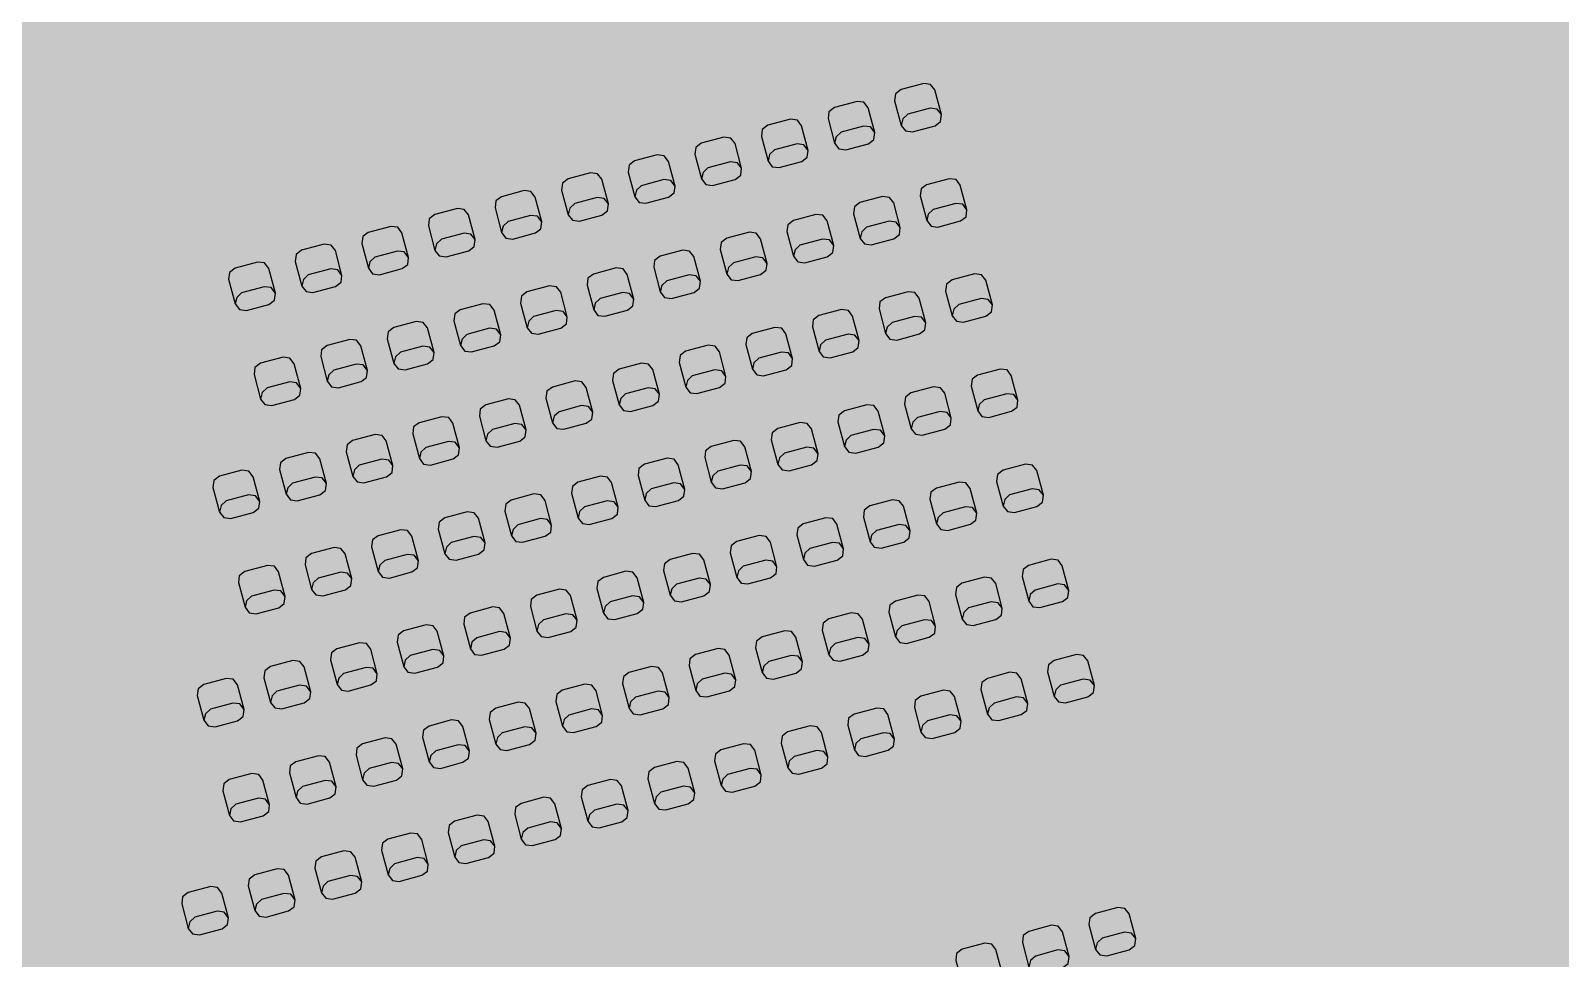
# Model space of a CAD drawing. Header units: feet. Extents: x 280 to 544, y 563 to 815.
# Drawn here: x 431.6 to 487.5, y 687.8 to 721.7 of the extents above; entities that cross this region are included whole.
import ezdxf

# ---------------------------------------------------------------- set-up
doc = ezdxf.new("R2010")
doc.units = ezdxf.units.FT
doc.header["$MEASUREMENT"] = 0
doc.layers.add('Background', color=7, linetype='Continuous')
doc.layers.add('Layer 1', color=7, linetype='Continuous')

msp = doc.modelspace()

# ---------------------------------------------------------------- hatches: boundary and pattern name
at = {"layer": 'Background', "lineweight": 0, "true_color": 0xe6e6e6, "transparency": 33554687}
h = msp.add_hatch(color=254, dxfattribs=at)
h.dxf.hatch_style = 1
h.paths.add_polyline_path([(491.791, 760.881), (310.541, 760.881), (310.541, 592.714), (491.791, 592.714)])

# ---------------------------------------------------------------- linework, layer by layer
at = {"layer": 'Layer 1', "color": 18, "lineweight": 25, "true_color": 0x000000}
for points in [[(464.881, 718.625), (464.639, 719.527), (464.484, 719.729), (464.231, 719.762), (463.406, 719.541), (463.203, 719.386), (463.17, 719.133), (463.412, 718.232), (463.567, 718.029), (463.82, 717.996), (464.645, 718.217), (464.847, 718.372), (464.881, 718.625), (464.725, 718.828), (464.472, 718.861), (463.647, 718.64), (463.469, 718.47), (463.412, 718.232)], [(462.446, 717.973), (462.204, 718.874), (462.049, 719.077), (461.796, 719.11), (460.971, 718.889), (460.768, 718.734), (460.735, 718.481), (460.977, 717.579), (461.132, 717.377), (461.385, 717.344), (462.21, 717.565), (462.412, 717.72), (462.446, 717.973), (462.29, 718.175), (462.037, 718.209), (461.212, 717.988), (461.034, 717.818), (460.977, 717.579)], [(460.011, 717.32), (459.769, 718.222), (459.614, 718.424), (459.361, 718.458), (458.536, 718.237), (458.333, 718.081), (458.3, 717.828), (458.542, 716.927), (458.697, 716.724), (458.95, 716.691), (459.775, 716.912), (459.978, 717.067), (460.011, 717.32), (459.856, 717.523), (459.603, 717.556), (458.777, 717.335), (458.6, 717.166), (458.542, 716.927)], [(457.576, 716.668), (457.334, 717.57), (457.179, 717.772), (456.926, 717.805), (456.101, 717.584), (455.898, 717.429), (455.865, 717.176), (456.107, 716.274), (456.262, 716.072), (456.515, 716.039), (457.34, 716.26), (457.543, 716.415), (457.576, 716.668), (457.421, 716.87), (457.168, 716.904), (456.342, 716.683), (456.165, 716.513), (456.107, 716.274)], [(455.141, 716.016), (454.899, 716.917), (454.744, 717.12), (454.491, 717.153), (453.666, 716.932), (453.464, 716.776), (453.43, 716.523), (453.672, 715.622), (453.827, 715.419), (454.08, 715.386), (454.905, 715.607), (455.108, 715.763), (455.141, 716.016), (454.986, 716.218), (454.733, 716.251), (453.908, 716.03), (453.73, 715.861), (453.672, 715.622)], [(452.706, 715.363), (452.464, 716.265), (452.309, 716.467), (452.056, 716.5), (451.231, 716.279), (451.029, 716.124), (450.995, 715.871), (451.237, 714.969), (451.392, 714.767), (451.645, 714.734), (452.47, 714.955), (452.673, 715.11), (452.706, 715.363), (452.551, 715.566), (452.298, 715.599), (451.473, 715.378), (451.295, 715.208), (451.237, 714.969)], [(450.271, 714.711), (450.029, 715.612), (449.874, 715.815), (449.621, 715.848), (448.796, 715.627), (448.594, 715.472), (448.561, 715.219), (448.802, 714.317), (448.957, 714.115), (449.21, 714.081), (450.035, 714.303), (450.238, 714.458), (450.271, 714.711), (450.116, 714.913), (449.863, 714.946), (449.038, 714.725), (448.86, 714.556), (448.802, 714.317)], [(465.812, 715.148), (465.571, 716.05), (465.415, 716.252), (465.162, 716.285), (464.337, 716.064), (464.135, 715.909), (464.102, 715.656), (464.343, 714.754), (464.499, 714.552), (464.752, 714.519), (465.577, 714.74), (465.779, 714.895), (465.812, 715.148), (465.657, 715.35), (465.404, 715.384), (464.579, 715.163), (464.401, 714.993), (464.343, 714.754)], [(463.377, 714.496), (463.136, 715.397), (462.981, 715.6), (462.728, 715.633), (461.902, 715.412), (461.7, 715.256), (461.667, 715.003), (461.908, 714.102), (462.064, 713.899), (462.317, 713.866), (463.142, 714.087), (463.344, 714.243), (463.377, 714.496), (463.222, 714.698), (462.969, 714.731), (462.144, 714.51), (461.966, 714.341), (461.908, 714.102)], [(447.836, 714.058), (447.595, 714.96), (447.439, 715.162), (447.186, 715.195), (446.361, 714.974), (446.159, 714.819), (446.126, 714.566), (446.367, 713.665), (446.522, 713.462), (446.775, 713.429), (447.601, 713.65), (447.803, 713.805), (447.836, 714.058), (447.681, 714.261), (447.428, 714.294), (446.603, 714.073), (446.425, 713.903), (446.367, 713.665)], [(460.942, 713.843), (460.701, 714.745), (460.546, 714.947), (460.293, 714.98), (459.468, 714.759), (459.265, 714.604), (459.232, 714.351), (459.474, 713.449), (459.629, 713.247), (459.882, 713.214), (460.707, 713.435), (460.909, 713.59), (460.942, 713.843), (460.787, 714.046), (460.534, 714.079), (459.709, 713.858), (459.531, 713.688), (459.474, 713.449)], [(445.401, 713.406), (445.16, 714.307), (445.004, 714.51), (444.751, 714.543), (443.926, 714.322), (443.724, 714.167), (443.691, 713.914), (443.932, 713.012), (444.088, 712.81), (444.341, 712.777), (445.166, 712.998), (445.368, 713.153), (445.401, 713.406), (445.246, 713.608), (444.993, 713.642), (444.168, 713.421), (443.99, 713.251), (443.932, 713.012)], [(458.508, 713.191), (458.266, 714.092), (458.111, 714.295), (457.858, 714.328), (457.033, 714.107), (456.83, 713.952), (456.797, 713.699), (457.039, 712.797), (457.194, 712.595), (457.447, 712.561), (458.272, 712.782), (458.474, 712.938), (458.508, 713.191), (458.352, 713.393), (458.099, 713.426), (457.274, 713.205), (457.096, 713.036), (457.039, 712.797)], [(442.966, 712.753), (442.725, 713.655), (442.57, 713.857), (442.317, 713.891), (441.491, 713.67), (441.289, 713.514), (441.256, 713.261), (441.497, 712.36), (441.653, 712.157), (441.906, 712.124), (442.731, 712.345), (442.933, 712.5), (442.966, 712.753), (442.811, 712.956), (442.558, 712.989), (441.733, 712.768), (441.555, 712.599), (441.497, 712.36)], [(456.073, 712.538), (455.831, 713.44), (455.676, 713.642), (455.423, 713.675), (454.598, 713.454), (454.395, 713.299), (454.362, 713.046), (454.604, 712.145), (454.759, 711.942), (455.012, 711.909), (455.837, 712.13), (456.039, 712.285), (456.073, 712.538), (455.917, 712.741), (455.664, 712.774), (454.839, 712.553), (454.661, 712.383), (454.604, 712.145)], [(440.531, 712.101), (440.29, 713.003), (440.135, 713.205), (439.882, 713.238), (439.057, 713.017), (438.854, 712.862), (438.821, 712.609), (439.063, 711.707), (439.218, 711.505), (439.471, 711.472), (440.296, 711.693), (440.498, 711.848), (440.531, 712.101), (440.376, 712.303), (440.123, 712.337), (439.298, 712.116), (439.12, 711.946), (439.063, 711.707)], [(453.638, 711.886), (453.396, 712.787), (453.241, 712.99), (452.988, 713.023), (452.163, 712.802), (451.96, 712.647), (451.927, 712.394), (452.169, 711.492), (452.324, 711.29), (452.577, 711.257), (453.402, 711.478), (453.605, 711.633), (453.638, 711.886), (453.483, 712.088), (453.23, 712.122), (452.404, 711.901), (452.227, 711.731), (452.169, 711.492)], [(466.744, 711.671), (466.502, 712.572), (466.347, 712.775), (466.094, 712.808), (465.269, 712.587), (465.067, 712.432), (465.034, 712.179), (465.275, 711.277), (465.43, 711.075), (465.683, 711.041), (466.508, 711.262), (466.711, 711.418), (466.744, 711.671), (466.589, 711.873), (466.336, 711.906), (465.511, 711.685), (465.333, 711.516), (465.275, 711.277)], [(451.203, 711.233), (450.961, 712.135), (450.806, 712.337), (450.553, 712.371), (449.728, 712.149), (449.526, 711.994), (449.492, 711.741), (449.734, 710.84), (449.889, 710.637), (450.142, 710.604), (450.967, 710.825), (451.17, 710.98), (451.203, 711.233), (451.048, 711.436), (450.795, 711.469), (449.97, 711.248), (449.792, 711.079), (449.734, 710.84)], [(464.309, 711.018), (464.068, 711.92), (463.912, 712.122), (463.659, 712.155), (462.834, 711.934), (462.632, 711.779), (462.599, 711.526), (462.84, 710.625), (462.995, 710.422), (463.248, 710.389), (464.074, 710.61), (464.276, 710.765), (464.309, 711.018), (464.154, 711.221), (463.901, 711.254), (463.076, 711.033), (462.898, 710.863), (462.84, 710.625)], [(448.768, 710.581), (448.526, 711.483), (448.371, 711.685), (448.118, 711.718), (447.293, 711.497), (447.091, 711.342), (447.057, 711.089), (447.299, 710.187), (447.454, 709.985), (447.707, 709.952), (448.532, 710.173), (448.735, 710.328), (448.768, 710.581), (448.613, 710.783), (448.36, 710.817), (447.535, 710.596), (447.357, 710.426), (447.299, 710.187)], [(461.874, 710.366), (461.633, 711.267), (461.477, 711.47), (461.224, 711.503), (460.399, 711.282), (460.197, 711.127), (460.164, 710.874), (460.405, 709.972), (460.56, 709.77), (460.813, 709.736), (461.639, 709.958), (461.841, 710.113), (461.874, 710.366), (461.719, 710.568), (461.466, 710.601), (460.641, 710.38), (460.463, 710.211), (460.405, 709.972)], [(446.333, 709.929), (446.091, 710.83), (445.936, 711.033), (445.683, 711.066), (444.858, 710.845), (444.656, 710.689), (444.623, 710.436), (444.864, 709.535), (445.019, 709.332), (445.272, 709.299), (446.097, 709.52), (446.3, 709.676), (446.333, 709.929), (446.178, 710.131), (445.925, 710.164), (445.1, 709.943), (444.922, 709.774), (444.864, 709.535)], [(459.439, 709.713), (459.198, 710.615), (459.042, 710.817), (458.789, 710.851), (457.964, 710.629), (457.762, 710.474), (457.729, 710.221), (457.97, 709.32), (458.126, 709.117), (458.379, 709.084), (459.204, 709.305), (459.406, 709.46), (459.439, 709.713), (459.284, 709.916), (459.031, 709.949), (458.206, 709.728), (458.028, 709.559), (457.97, 709.32)], [(443.898, 709.276), (443.657, 710.178), (443.501, 710.38), (443.248, 710.413), (442.423, 710.192), (442.221, 710.037), (442.188, 709.784), (442.429, 708.882), (442.584, 708.68), (442.837, 708.647), (443.663, 708.868), (443.865, 709.023), (443.898, 709.276), (443.743, 709.478), (443.49, 709.512), (442.665, 709.291), (442.487, 709.121), (442.429, 708.882)], [(441.463, 708.624), (441.222, 709.525), (441.066, 709.728), (440.813, 709.761), (439.988, 709.54), (439.786, 709.385), (439.753, 709.132), (439.994, 708.23), (440.15, 708.028), (440.403, 707.994), (441.228, 708.215), (441.43, 708.371), (441.463, 708.624), (441.308, 708.826), (441.055, 708.859), (440.23, 708.638), (440.052, 708.469), (439.994, 708.23)], [(457.004, 709.061), (456.763, 709.963), (456.608, 710.165), (456.355, 710.198), (455.529, 709.977), (455.327, 709.822), (455.294, 709.569), (455.535, 708.667), (455.691, 708.465), (455.944, 708.432), (456.769, 708.653), (456.971, 708.808), (457.004, 709.061), (456.849, 709.263), (456.596, 709.297), (455.771, 709.076), (455.593, 708.906), (455.535, 708.667)], [(454.569, 708.408), (454.328, 709.31), (454.173, 709.512), (453.92, 709.546), (453.095, 709.325), (452.892, 709.169), (452.859, 708.916), (453.101, 708.015), (453.256, 707.812), (453.509, 707.779), (454.334, 708), (454.536, 708.155), (454.569, 708.408), (454.414, 708.611), (454.161, 708.644), (453.336, 708.423), (453.158, 708.254), (453.101, 708.015)], [(467.676, 708.193), (467.434, 709.095), (467.279, 709.297), (467.026, 709.33), (466.201, 709.109), (465.998, 708.954), (465.965, 708.701), (466.207, 707.8), (466.362, 707.597), (466.615, 707.564), (467.44, 707.785), (467.643, 707.94), (467.676, 708.193), (467.521, 708.396), (467.268, 708.429), (466.442, 708.208), (466.265, 708.038), (466.207, 707.8)], [(452.135, 707.756), (451.893, 708.658), (451.738, 708.86), (451.485, 708.893), (450.66, 708.672), (450.457, 708.517), (450.424, 708.264), (450.666, 707.362), (450.821, 707.16), (451.074, 707.127), (451.899, 707.348), (452.101, 707.503), (452.135, 707.756), (451.979, 707.958), (451.726, 707.992), (450.901, 707.771), (450.723, 707.601), (450.666, 707.362)], [(465.241, 707.541), (464.999, 708.442), (464.844, 708.645), (464.591, 708.678), (463.766, 708.457), (463.564, 708.302), (463.53, 708.049), (463.772, 707.147), (463.927, 706.945), (464.18, 706.912), (465.005, 707.133), (465.208, 707.288), (465.241, 707.541), (465.086, 707.743), (464.833, 707.777), (464.008, 707.556), (463.83, 707.386), (463.772, 707.147)], [(449.7, 707.104), (449.458, 708.005), (449.303, 708.208), (449.05, 708.241), (448.225, 708.02), (448.022, 707.865), (447.989, 707.612), (448.231, 706.71), (448.386, 706.508), (448.639, 706.474), (449.464, 706.695), (449.666, 706.851), (449.7, 707.104), (449.544, 707.306), (449.291, 707.339), (448.466, 707.118), (448.288, 706.949), (448.231, 706.71)], [(462.806, 706.888), (462.564, 707.79), (462.409, 707.992), (462.156, 708.026), (461.331, 707.805), (461.129, 707.649), (461.095, 707.396), (461.337, 706.495), (461.492, 706.292), (461.745, 706.259), (462.57, 706.48), (462.773, 706.635), (462.806, 706.888), (462.651, 707.091), (462.398, 707.124), (461.573, 706.903), (461.395, 706.734), (461.337, 706.495)], [(447.265, 706.451), (447.023, 707.353), (446.868, 707.555), (446.615, 707.588), (445.79, 707.367), (445.587, 707.212), (445.554, 706.959), (445.796, 706.057), (445.951, 705.855), (446.204, 705.822), (447.029, 706.043), (447.232, 706.198), (447.265, 706.451), (447.11, 706.654), (446.857, 706.687), (446.031, 706.466), (445.854, 706.296), (445.796, 706.057)], [(444.83, 705.799), (444.588, 706.7), (444.433, 706.903), (444.18, 706.936), (443.355, 706.715), (443.153, 706.56), (443.119, 706.307), (443.361, 705.405), (443.516, 705.203), (443.769, 705.169), (444.594, 705.391), (444.797, 705.546), (444.83, 705.799), (444.675, 706.001), (444.422, 706.034), (443.597, 705.813), (443.419, 705.644), (443.361, 705.405)], [(460.371, 706.236), (460.129, 707.138), (459.974, 707.34), (459.721, 707.373), (458.896, 707.152), (458.694, 706.997), (458.661, 706.744), (458.902, 705.842), (459.057, 705.64), (459.31, 705.607), (460.135, 705.828), (460.338, 705.983), (460.371, 706.236), (460.216, 706.438), (459.963, 706.472), (459.138, 706.251), (458.96, 706.081), (458.902, 705.842)], [(457.936, 705.584), (457.695, 706.485), (457.539, 706.688), (457.286, 706.721), (456.461, 706.5), (456.259, 706.344), (456.226, 706.091), (456.467, 705.19), (456.622, 704.987), (456.875, 704.954), (457.701, 705.175), (457.903, 705.331), (457.936, 705.584), (457.781, 705.786), (457.528, 705.819), (456.703, 705.598), (456.525, 705.429), (456.467, 705.19)], [(442.395, 705.146), (442.153, 706.048), (441.998, 706.25), (441.745, 706.284), (440.92, 706.062), (440.718, 705.907), (440.684, 705.654), (440.926, 704.753), (441.081, 704.55), (441.334, 704.517), (442.159, 704.738), (442.362, 704.893), (442.395, 705.146), (442.24, 705.349), (441.987, 705.382), (441.162, 705.161), (440.984, 704.992), (440.926, 704.753)], [(455.501, 704.931), (455.26, 705.833), (455.104, 706.035), (454.851, 706.068), (454.026, 705.847), (453.824, 705.692), (453.791, 705.439), (454.032, 704.537), (454.188, 704.335), (454.441, 704.302), (455.266, 704.523), (455.468, 704.678), (455.501, 704.931), (455.346, 705.134), (455.093, 705.167), (454.268, 704.946), (454.09, 704.776), (454.032, 704.537)], [(468.608, 704.716), (468.366, 705.618), (468.211, 705.82), (467.958, 705.853), (467.133, 705.632), (466.93, 705.477), (466.897, 705.224), (467.139, 704.322), (467.294, 704.12), (467.547, 704.087), (468.372, 704.308), (468.574, 704.463), (468.608, 704.716), (468.452, 704.918), (468.199, 704.952), (467.374, 704.731), (467.196, 704.561), (467.139, 704.322)], [(439.96, 704.494), (439.718, 705.395), (439.563, 705.598), (439.31, 705.631), (438.485, 705.41), (438.283, 705.255), (438.25, 705.002), (438.491, 704.1), (438.646, 703.898), (438.899, 703.865), (439.724, 704.086), (439.927, 704.241), (439.96, 704.494), (439.805, 704.696), (439.552, 704.73), (438.727, 704.509), (438.549, 704.339), (438.491, 704.1)], [(453.066, 704.279), (452.825, 705.18), (452.67, 705.383), (452.417, 705.416), (451.591, 705.195), (451.389, 705.04), (451.356, 704.787), (451.597, 703.885), (451.753, 703.683), (452.006, 703.649), (452.831, 703.871), (453.033, 704.026), (453.066, 704.279), (452.911, 704.481), (452.658, 704.514), (451.833, 704.293), (451.655, 704.124), (451.597, 703.885)], [(466.173, 704.064), (465.931, 704.965), (465.776, 705.168), (465.523, 705.201), (464.698, 704.98), (464.495, 704.824), (464.462, 704.571), (464.704, 703.67), (464.859, 703.467), (465.112, 703.434), (465.937, 703.655), (466.139, 703.811), (466.173, 704.064), (466.017, 704.266), (465.764, 704.299), (464.939, 704.078), (464.761, 703.909), (464.704, 703.67)], [(450.631, 703.626), (450.39, 704.528), (450.235, 704.73), (449.982, 704.763), (449.157, 704.542), (448.954, 704.387), (448.921, 704.134), (449.163, 703.233), (449.318, 703.03), (449.571, 702.997), (450.396, 703.218), (450.598, 703.373), (450.631, 703.626), (450.476, 703.829), (450.223, 703.862), (449.398, 703.641), (449.22, 703.471), (449.163, 703.233)], [(448.197, 702.974), (447.955, 703.875), (447.8, 704.078), (447.547, 704.111), (446.722, 703.89), (446.519, 703.735), (446.486, 703.482), (446.728, 702.58), (446.883, 702.378), (447.136, 702.345), (447.961, 702.566), (448.163, 702.721), (448.197, 702.974), (448.041, 703.176), (447.788, 703.21), (446.963, 702.989), (446.785, 702.819), (446.728, 702.58)], [(463.738, 703.411), (463.496, 704.313), (463.341, 704.515), (463.088, 704.548), (462.263, 704.327), (462.06, 704.172), (462.027, 703.919), (462.269, 703.017), (462.424, 702.815), (462.677, 702.782), (463.502, 703.003), (463.704, 703.158), (463.738, 703.411), (463.582, 703.614), (463.329, 703.647), (462.504, 703.426), (462.326, 703.256), (462.269, 703.017)], [(461.303, 702.759), (461.061, 703.66), (460.906, 703.863), (460.653, 703.896), (459.828, 703.675), (459.625, 703.52), (459.592, 703.267), (459.834, 702.365), (459.989, 702.163), (460.242, 702.129), (461.067, 702.35), (461.27, 702.506), (461.303, 702.759), (461.148, 702.961), (460.895, 702.994), (460.069, 702.773), (459.892, 702.604), (459.834, 702.365)], [(445.762, 702.321), (445.52, 703.223), (445.365, 703.425), (445.112, 703.459), (444.287, 703.238), (444.084, 703.082), (444.051, 702.829), (444.293, 701.928), (444.448, 701.725), (444.701, 701.692), (445.526, 701.913), (445.728, 702.068), (445.762, 702.321), (445.606, 702.524), (445.353, 702.557), (444.528, 702.336), (444.35, 702.167), (444.293, 701.928)], [(458.868, 702.106), (458.626, 703.008), (458.471, 703.21), (458.218, 703.243), (457.393, 703.022), (457.191, 702.867), (457.157, 702.614), (457.399, 701.713), (457.554, 701.51), (457.807, 701.477), (458.632, 701.698), (458.835, 701.853), (458.868, 702.106), (458.713, 702.309), (458.46, 702.342), (457.635, 702.121), (457.457, 701.951), (457.399, 701.713)], [(443.327, 701.669), (443.085, 702.571), (442.93, 702.773), (442.677, 702.806), (441.852, 702.585), (441.649, 702.43), (441.616, 702.177), (441.858, 701.275), (442.013, 701.073), (442.266, 701.04), (443.091, 701.261), (443.294, 701.416), (443.327, 701.669), (443.172, 701.871), (442.919, 701.905), (442.093, 701.684), (441.916, 701.514), (441.858, 701.275)], [(456.433, 701.454), (456.191, 702.355), (456.036, 702.558), (455.783, 702.591), (454.958, 702.37), (454.756, 702.215), (454.722, 701.962), (454.964, 701.06), (455.119, 700.858), (455.372, 700.825), (456.197, 701.046), (456.4, 701.201), (456.433, 701.454), (456.278, 701.656), (456.025, 701.69), (455.2, 701.469), (455.022, 701.299), (454.964, 701.06)], [(440.892, 701.017), (440.65, 701.918), (440.495, 702.121), (440.242, 702.154), (439.417, 701.933), (439.214, 701.777), (439.181, 701.524), (439.423, 700.623), (439.578, 700.42), (439.831, 700.387), (440.656, 700.608), (440.859, 700.764), (440.892, 701.017), (440.737, 701.219), (440.484, 701.252), (439.658, 701.031), (439.481, 700.862), (439.423, 700.623)], [(453.998, 700.801), (453.756, 701.703), (453.601, 701.905), (453.348, 701.939), (452.523, 701.717), (452.321, 701.562), (452.288, 701.309), (452.529, 700.408), (452.684, 700.205), (452.937, 700.172), (453.762, 700.393), (453.965, 700.548), (453.998, 700.801), (453.843, 701.004), (453.59, 701.037), (452.765, 700.816), (452.587, 700.647), (452.529, 700.408)], [(469.539, 701.239), (469.298, 702.14), (469.142, 702.343), (468.889, 702.376), (468.064, 702.155), (467.862, 702), (467.829, 701.747), (468.07, 700.845), (468.226, 700.643), (468.479, 700.609), (469.304, 700.83), (469.506, 700.986), (469.539, 701.239), (469.384, 701.441), (469.131, 701.474), (468.306, 701.253), (468.128, 701.084), (468.07, 700.845)], [(451.563, 700.149), (451.322, 701.051), (451.166, 701.253), (450.913, 701.286), (450.088, 701.065), (449.886, 700.91), (449.853, 700.657), (450.094, 699.755), (450.249, 699.553), (450.502, 699.52), (451.328, 699.741), (451.53, 699.896), (451.563, 700.149), (451.408, 700.351), (451.155, 700.385), (450.33, 700.164), (450.152, 699.994), (450.094, 699.755)], [(467.104, 700.586), (466.863, 701.488), (466.708, 701.69), (466.455, 701.723), (465.629, 701.502), (465.427, 701.347), (465.394, 701.094), (465.635, 700.193), (465.791, 699.99), (466.044, 699.957), (466.869, 700.178), (467.071, 700.333), (467.104, 700.586), (466.949, 700.789), (466.696, 700.822), (465.871, 700.601), (465.693, 700.431), (465.635, 700.193)], [(464.669, 699.934), (464.428, 700.835), (464.273, 701.038), (464.02, 701.071), (463.195, 700.85), (462.992, 700.695), (462.959, 700.442), (463.201, 699.54), (463.356, 699.338), (463.609, 699.304), (464.434, 699.526), (464.636, 699.681), (464.669, 699.934), (464.514, 700.136), (464.261, 700.169), (463.436, 699.948), (463.258, 699.779), (463.201, 699.54)], [(449.128, 699.497), (448.887, 700.398), (448.731, 700.601), (448.478, 700.634), (447.653, 700.413), (447.451, 700.257), (447.418, 700.004), (447.659, 699.103), (447.815, 698.9), (448.068, 698.867), (448.893, 699.088), (449.095, 699.244), (449.128, 699.497), (448.973, 699.699), (448.72, 699.732), (447.895, 699.511), (447.717, 699.342), (447.659, 699.103)], [(462.235, 699.281), (461.993, 700.183), (461.838, 700.385), (461.585, 700.419), (460.76, 700.197), (460.557, 700.042), (460.524, 699.789), (460.766, 698.888), (460.921, 698.685), (461.174, 698.652), (461.999, 698.873), (462.201, 699.028), (462.235, 699.281), (462.079, 699.484), (461.826, 699.517), (461.001, 699.296), (460.823, 699.127), (460.766, 698.888)], [(446.693, 698.844), (446.452, 699.746), (446.297, 699.948), (446.044, 699.981), (445.218, 699.76), (445.016, 699.605), (444.983, 699.352), (445.224, 698.45), (445.38, 698.248), (445.633, 698.215), (446.458, 698.436), (446.66, 698.591), (446.693, 698.844), (446.538, 699.046), (446.285, 699.08), (445.46, 698.859), (445.282, 698.689), (445.224, 698.45)], [(459.8, 698.629), (459.558, 699.531), (459.403, 699.733), (459.15, 699.766), (458.325, 699.545), (458.122, 699.39), (458.089, 699.137), (458.331, 698.235), (458.486, 698.033), (458.739, 698), (459.564, 698.221), (459.766, 698.376), (459.8, 698.629), (459.644, 698.831), (459.391, 698.865), (458.566, 698.644), (458.388, 698.474), (458.331, 698.235)], [(444.258, 698.192), (444.017, 699.093), (443.862, 699.296), (443.609, 699.329), (442.784, 699.108), (442.581, 698.953), (442.548, 698.7), (442.79, 697.798), (442.945, 697.596), (443.198, 697.562), (444.023, 697.783), (444.225, 697.939), (444.258, 698.192), (444.103, 698.394), (443.85, 698.427), (443.025, 698.206), (442.847, 698.037), (442.79, 697.798)], [(457.365, 697.976), (457.123, 698.878), (456.968, 699.08), (456.715, 699.114), (455.89, 698.893), (455.687, 698.737), (455.654, 698.484), (455.896, 697.583), (456.051, 697.38), (456.304, 697.347), (457.129, 697.568), (457.332, 697.723), (457.365, 697.976), (457.21, 698.179), (456.957, 698.212), (456.131, 697.991), (455.954, 697.822), (455.896, 697.583)], [(441.824, 697.539), (441.582, 698.441), (441.427, 698.643), (441.174, 698.676), (440.349, 698.455), (440.146, 698.3), (440.113, 698.047), (440.355, 697.146), (440.51, 696.943), (440.763, 696.91), (441.588, 697.131), (441.79, 697.286), (441.824, 697.539), (441.668, 697.742), (441.415, 697.775), (440.59, 697.554), (440.412, 697.384), (440.355, 697.146)], [(470.471, 697.761), (470.229, 698.663), (470.074, 698.865), (469.821, 698.899), (468.996, 698.677), (468.794, 698.522), (468.761, 698.269), (469.002, 697.368), (469.157, 697.165), (469.41, 697.132), (470.235, 697.353), (470.438, 697.508), (470.471, 697.761), (470.316, 697.964), (470.063, 697.997), (469.238, 697.776), (469.06, 697.607), (469.002, 697.368)], [(439.389, 696.887), (439.147, 697.788), (438.992, 697.991), (438.739, 698.024), (437.914, 697.803), (437.711, 697.648), (437.678, 697.395), (437.92, 696.493), (438.075, 696.291), (438.328, 696.257), (439.153, 696.479), (439.355, 696.634), (439.389, 696.887), (439.233, 697.089), (438.98, 697.122), (438.155, 696.901), (437.977, 696.732), (437.92, 696.493)], [(454.93, 697.324), (454.688, 698.226), (454.533, 698.428), (454.28, 698.461), (453.455, 698.24), (453.253, 698.085), (453.219, 697.832), (453.461, 696.93), (453.616, 696.728), (453.869, 696.695), (454.694, 696.916), (454.897, 697.071), (454.93, 697.324), (454.775, 697.526), (454.522, 697.56), (453.697, 697.339), (453.519, 697.169), (453.461, 696.93)], [(468.036, 697.109), (467.794, 698.01), (467.639, 698.213), (467.386, 698.246), (466.561, 698.025), (466.359, 697.87), (466.326, 697.617), (466.567, 696.715), (466.722, 696.513), (466.975, 696.48), (467.8, 696.701), (468.003, 696.856), (468.036, 697.109), (467.881, 697.311), (467.628, 697.345), (466.803, 697.124), (466.625, 696.954), (466.567, 696.715)], [(452.495, 696.672), (452.253, 697.573), (452.098, 697.776), (451.845, 697.809), (451.02, 697.588), (450.818, 697.433), (450.784, 697.18), (451.026, 696.278), (451.181, 696.076), (451.434, 696.042), (452.259, 696.263), (452.462, 696.419), (452.495, 696.672), (452.34, 696.874), (452.087, 696.907), (451.262, 696.686), (451.084, 696.517), (451.026, 696.278)], [(465.601, 696.456), (465.36, 697.358), (465.204, 697.56), (464.951, 697.594), (464.126, 697.373), (463.924, 697.217), (463.891, 696.964), (464.132, 696.063), (464.287, 695.86), (464.54, 695.827), (465.366, 696.048), (465.568, 696.203), (465.601, 696.456), (465.446, 696.659), (465.193, 696.692), (464.368, 696.471), (464.19, 696.302), (464.132, 696.063)], [(450.06, 696.019), (449.818, 696.921), (449.663, 697.123), (449.41, 697.156), (448.585, 696.935), (448.383, 696.78), (448.35, 696.527), (448.591, 695.625), (448.746, 695.423), (448.999, 695.39), (449.824, 695.611), (450.027, 695.766), (450.06, 696.019), (449.905, 696.222), (449.652, 696.255), (448.827, 696.034), (448.649, 695.864), (448.591, 695.625)], [(463.166, 695.804), (462.925, 696.706), (462.769, 696.908), (462.516, 696.941), (461.691, 696.72), (461.489, 696.565), (461.456, 696.312), (461.697, 695.41), (461.853, 695.208), (462.106, 695.175), (462.931, 695.396), (463.133, 695.551), (463.166, 695.804), (463.011, 696.006), (462.758, 696.04), (461.933, 695.819), (461.755, 695.649), (461.697, 695.41)], [(447.625, 695.367), (447.384, 696.268), (447.228, 696.471), (446.975, 696.504), (446.15, 696.283), (445.948, 696.128), (445.915, 695.875), (446.156, 694.973), (446.311, 694.771), (446.564, 694.737), (447.39, 694.959), (447.592, 695.114), (447.625, 695.367), (447.47, 695.569), (447.217, 695.602), (446.392, 695.381), (446.214, 695.212), (446.156, 694.973)], [(460.731, 695.152), (460.49, 696.053), (460.335, 696.256), (460.082, 696.289), (459.256, 696.068), (459.054, 695.912), (459.021, 695.659), (459.262, 694.758), (459.418, 694.555), (459.671, 694.522), (460.496, 694.743), (460.698, 694.899), (460.731, 695.152), (460.576, 695.354), (460.323, 695.387), (459.498, 695.166), (459.32, 694.997), (459.262, 694.758)], [(445.19, 694.714), (444.949, 695.616), (444.793, 695.818), (444.54, 695.852), (443.715, 695.63), (443.513, 695.475), (443.48, 695.222), (443.721, 694.321), (443.876, 694.118), (444.129, 694.085), (444.955, 694.306), (445.157, 694.461), (445.19, 694.714), (445.035, 694.917), (444.782, 694.95), (443.957, 694.729), (443.779, 694.56), (443.721, 694.321)], [(442.755, 694.062), (442.514, 694.963), (442.358, 695.166), (442.105, 695.199), (441.28, 694.978), (441.078, 694.823), (441.045, 694.57), (441.286, 693.668), (441.442, 693.466), (441.695, 693.433), (442.52, 693.654), (442.722, 693.809), (442.755, 694.062), (442.6, 694.264), (442.347, 694.298), (441.522, 694.077), (441.344, 693.907), (441.286, 693.668)], [(458.296, 694.499), (458.055, 695.401), (457.9, 695.603), (457.647, 695.636), (456.822, 695.415), (456.619, 695.26), (456.586, 695.007), (456.828, 694.105), (456.983, 693.903), (457.236, 693.87), (458.061, 694.091), (458.263, 694.246), (458.296, 694.499), (458.141, 694.702), (457.888, 694.735), (457.063, 694.514), (456.885, 694.344), (456.828, 694.105)], [(455.862, 693.847), (455.62, 694.748), (455.465, 694.951), (455.212, 694.984), (454.387, 694.763), (454.184, 694.608), (454.151, 694.355), (454.393, 693.453), (454.548, 693.251), (454.801, 693.217), (455.626, 693.439), (455.828, 693.594), (455.862, 693.847), (455.706, 694.049), (455.453, 694.082), (454.628, 693.861), (454.45, 693.692), (454.393, 693.453)], [(440.32, 693.409), (440.079, 694.311), (439.924, 694.513), (439.671, 694.547), (438.845, 694.326), (438.643, 694.17), (438.61, 693.917), (438.851, 693.016), (439.007, 692.813), (439.26, 692.78), (440.085, 693.001), (440.287, 693.156), (440.32, 693.409), (440.165, 693.612), (439.912, 693.645), (439.087, 693.424), (438.909, 693.255), (438.851, 693.016)], [(453.427, 693.194), (453.185, 694.096), (453.03, 694.298), (452.777, 694.331), (451.952, 694.11), (451.749, 693.955), (451.716, 693.702), (451.958, 692.801), (452.113, 692.598), (452.366, 692.565), (453.191, 692.786), (453.393, 692.941), (453.427, 693.194), (453.271, 693.397), (453.018, 693.43), (452.193, 693.209), (452.015, 693.039), (451.958, 692.801)], [(450.992, 692.542), (450.75, 693.443), (450.595, 693.646), (450.342, 693.679), (449.517, 693.458), (449.314, 693.303), (449.281, 693.05), (449.523, 692.148), (449.678, 691.946), (449.931, 691.913), (450.756, 692.134), (450.959, 692.289), (450.992, 692.542), (450.837, 692.744), (450.584, 692.778), (449.758, 692.557), (449.581, 692.387), (449.523, 692.148)], [(448.557, 691.889), (448.315, 692.791), (448.16, 692.993), (447.907, 693.027), (447.082, 692.806), (446.88, 692.65), (446.846, 692.397), (447.088, 691.496), (447.243, 691.293), (447.496, 691.26), (448.321, 691.481), (448.524, 691.636), (448.557, 691.889), (448.402, 692.092), (448.149, 692.125), (447.324, 691.904), (447.146, 691.735), (447.088, 691.496)], [(446.122, 691.237), (445.88, 692.139), (445.725, 692.341), (445.472, 692.374), (444.647, 692.153), (444.445, 691.998), (444.411, 691.745), (444.653, 690.843), (444.808, 690.641), (445.061, 690.608), (445.886, 690.829), (446.089, 690.984), (446.122, 691.237), (445.967, 691.439), (445.714, 691.473), (444.889, 691.252), (444.711, 691.082), (444.653, 690.843)], [(443.687, 690.585), (443.445, 691.486), (443.29, 691.689), (443.037, 691.722), (442.212, 691.501), (442.01, 691.345), (441.977, 691.092), (442.218, 690.191), (442.373, 689.988), (442.626, 689.955), (443.451, 690.176), (443.654, 690.332), (443.687, 690.585), (443.532, 690.787), (443.279, 690.82), (442.454, 690.599), (442.276, 690.43), (442.218, 690.191)], [(441.252, 689.932), (441.011, 690.834), (440.855, 691.036), (440.602, 691.069), (439.777, 690.848), (439.575, 690.693), (439.542, 690.44), (439.783, 689.538), (439.938, 689.336), (440.191, 689.303), (441.017, 689.524), (441.219, 689.679), (441.252, 689.932), (441.097, 690.135), (440.844, 690.168), (440.019, 689.947), (439.841, 689.777), (439.783, 689.538)], [(438.817, 689.28), (438.576, 690.181), (438.42, 690.384), (438.167, 690.417), (437.342, 690.196), (437.14, 690.041), (437.107, 689.788), (437.348, 688.886), (437.504, 688.684), (437.757, 688.65), (438.582, 688.871), (438.784, 689.027), (438.817, 689.28), (438.662, 689.482), (438.409, 689.515), (437.584, 689.294), (437.406, 689.125), (437.348, 688.886)], [(471.984, 688.517), (471.742, 689.418), (471.587, 689.621), (471.334, 689.654), (470.509, 689.433), (470.306, 689.278), (470.273, 689.025), (470.515, 688.123), (470.67, 687.921), (470.923, 687.887), (471.748, 688.108), (471.951, 688.264), (471.984, 688.517), (471.829, 688.719), (471.576, 688.752), (470.75, 688.531), (470.573, 688.362), (470.515, 688.123)], [(469.549, 687.864), (469.307, 688.766), (469.152, 688.968), (468.899, 689.001), (468.074, 688.78), (467.872, 688.625), (467.838, 688.372), (468.08, 687.471), (468.235, 687.268), (468.488, 687.235), (469.313, 687.456), (469.516, 687.611), (469.549, 687.864), (469.394, 688.067), (469.141, 688.1), (468.316, 687.879), (468.138, 687.709), (468.08, 687.471)], [(467.114, 687.212), (466.872, 688.113), (466.717, 688.316), (466.464, 688.349), (465.639, 688.128), (465.437, 687.973), (465.403, 687.72), (465.645, 686.818), (465.8, 686.616), (466.053, 686.582), (466.878, 686.804), (467.081, 686.959), (467.114, 687.212), (466.959, 687.414), (466.706, 687.447), (465.881, 687.226), (465.703, 687.057), (465.645, 686.818)]]:
    msp.add_lwpolyline(points, dxfattribs=at)

doc.saveas('drawing.dxf')
